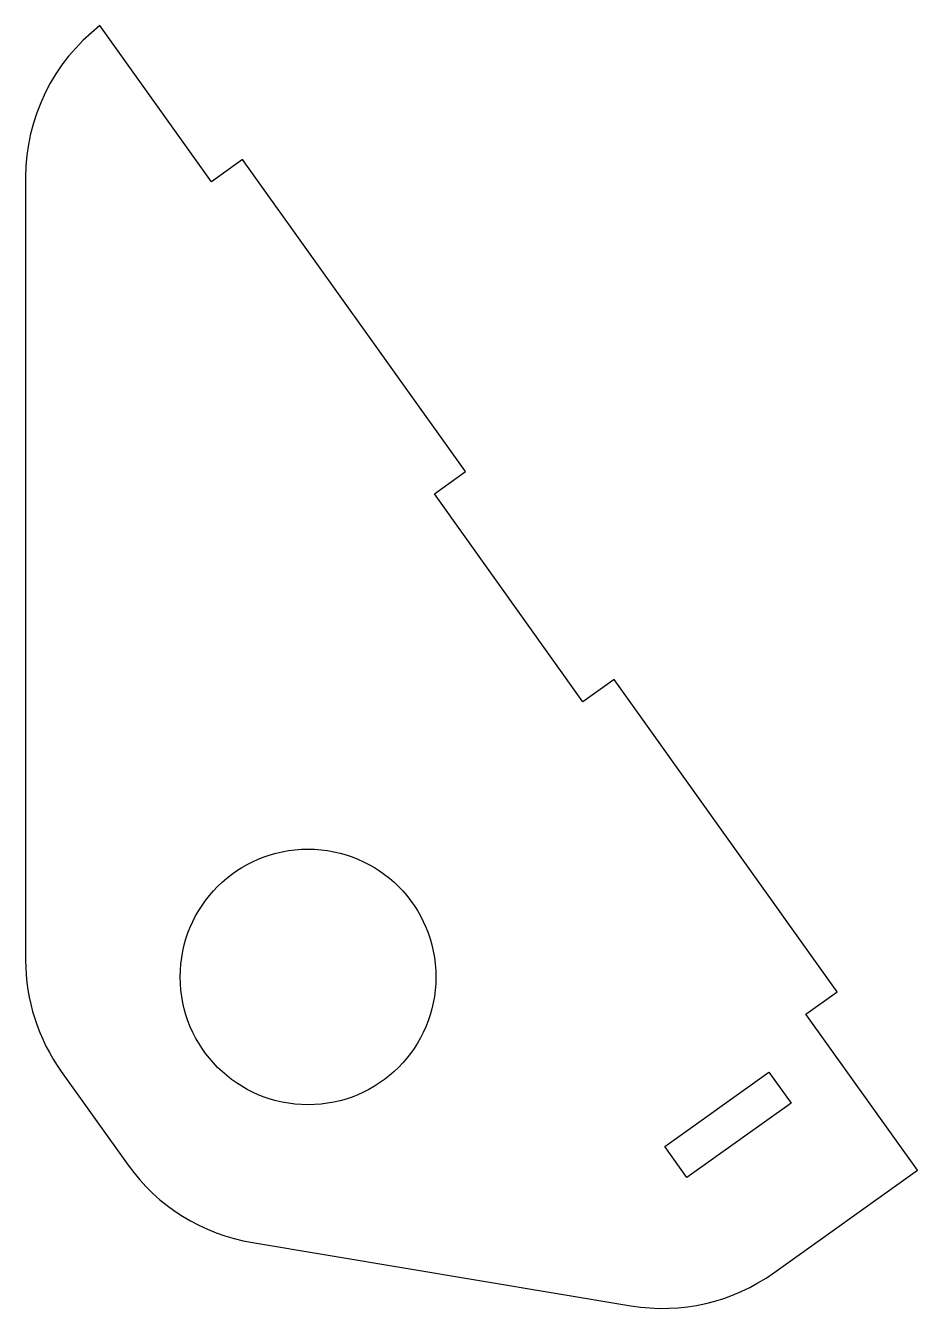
# Model space of a CAD drawing. Header units: millimetres. Extents: x 0 to 70, y -27 to 73.
import ezdxf

# ---------------------------------------------------------------- set-up
doc = ezdxf.new("R2010")
doc.units = ezdxf.units.MM

msp = doc.modelspace()

# ---------------------------------------------------------------- linework, layer by layer
msp.add_lwpolyline([(5.81, 73.08, 0.231921), (0, 61.22), (0, 0, 0.156317), (2.79, -8.72), (8.01, -16.03, 0.198912), (17.75, -22.1), (47.35, -27.04, 0.198912), (58.53, -24.45), (69.75, -16.43), (61.03, -4.23), (63.47, -2.48), (46.03, 21.93), (43.59, 20.19), (31.97, 36.46), (34.41, 38.2), (16.97, 62.62), (14.53, 60.87)], format="xyb", close=True)
msp.add_lwpolyline([(59.87, -11.2), (51.73, -17.01), (49.99, -14.57), (58.12, -8.76)], close=True)
msp.add_circle((22.09, -1.32), 10)

doc.saveas('drawing.dxf')
